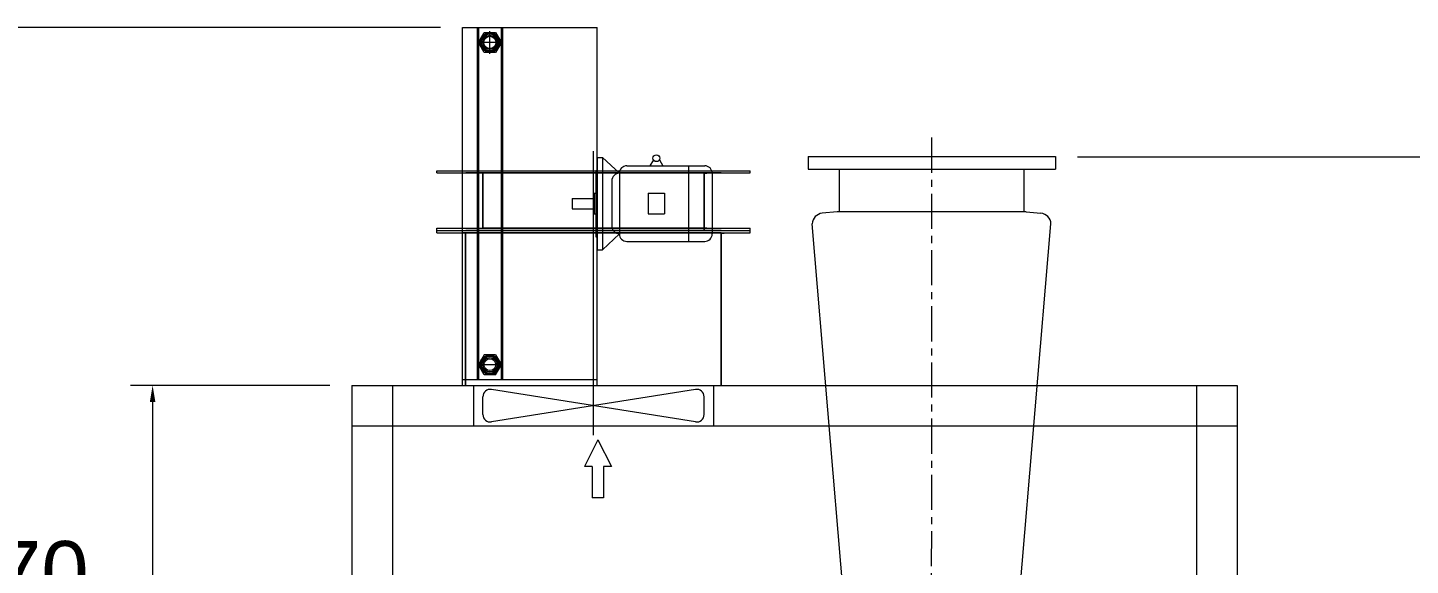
# Model space of a CAD drawing. Header units: millimetres. Extents: x -1 to 671026, y 1 to 511259.
# Drawn here: x 79176 to 174406, y 397030 to 434061 of the extents above; entities that cross this region are included whole.
import ezdxf

# ---------------------------------------------------------------- set-up
doc = ezdxf.new("R2010")
doc.units = ezdxf.units.MM
doc.header["$LTSCALE"] = 25.4
doc.linetypes.add('CENTER', pattern=[50.8, 31.75, -6.35, 6.35, -6.35])
doc.layers.get('Defpoints').update_dxf_attribs({"lineweight": 5})
doc.layers.add('CAXA1', color=5, linetype='CENTER', lineweight=5)
doc.styles.add('Roman', font='arial.ttf')
doc.styles.get("Standard").update_dxf_attribs({"font": 'arial.ttf'})
doc.dimstyles.new('ISO-25', dxfattribs={"dimscale": 30, "dimtxt": 38.1, "dimasz": 38.1, "dimexe": 50.8, "dimexo": 50.8, "dimgap": 15.875, "dimtad": 1, "dimtih": 1, "dimtoh": 1, "dimdec": 1, "dimlfac": 0.03937, "dimdsep": 46, "dimtxsty": 'Standard', "dimcen": 63.5, "dimclrd": 7, "dimclre": 7, "dimclrt": 7, "dimadec": 0, "dimazin": 0, "dimtfac": 1, "dimtdec": 1, "dimtmove": 0, "dimatfit": 3, "dimfxl": 25.4, "dimlwd": 5, "dimlwe": 5, "dimarcsym": 0})

# ---------------------------------------------------------------- blocks, each defined once
blk = doc.blocks.new('*D6')
at = {"color": 7, "linetype": 'Continuous', "lineweight": 5, "transparency": 16777216}
for p, q in [((99987, 409423), (86257, 409423)), ((87781, 408280), (87781, 374782)), ((87781, 341986), (87781, 369550)), ((97540, 340843), (86257, 340843))]:
    blk.add_line(p, q, dxfattribs=at)
at = {"color": 7, "transparency": 16777216}
for points in [[(87591, 408280), (87972, 408280), (87781, 409423)], [(87591, 341986), (87972, 341986), (87781, 340843)]]:
    blk.add_solid(points, dxfattribs=at)
at = {"layer": 'Defpoints', "color": 0, "transparency": 16777216}
for p in [(87781, 409423), (101511, 409423), (99064, 340843)]:
    blk.add_point(p, dxfattribs=at)
at = {"color": 7, "lineweight": 5, "transparency": 16777216, "insert": (87781, 372166), "char_height": 4191, "attachment_point": 5, "style": 'Roman'}
blk.add_mtext('2700', dxfattribs=at)
blk = doc.blocks.new('*D23')
at = {"color": 7, "linetype": 'Continuous', "lineweight": 5, "transparency": 16777216}
for p, q in [((151485, 425176), (177063, 425176)), ((175539, 424033), (175539, 377712)), ((175539, 341986), (175539, 372477)), ((174463, 340843), (177063, 340843))]:
    blk.add_line(p, q, dxfattribs=at)
at = {"color": 7, "transparency": 16777216}
for points in [[(175348, 424033), (175729, 424033), (175539, 425176)], [(175348, 341986), (175729, 341986), (175539, 340843)]]:
    blk.add_solid(points, dxfattribs=at)
at = {"layer": 'Defpoints', "color": 0, "transparency": 16777216}
for p in [(149961, 425176), (175539, 425176), (172939, 340843)]:
    blk.add_point(p, dxfattribs=at)
at = {"color": 7, "lineweight": 5, "transparency": 16777216, "insert": (175539, 375094), "char_height": 4191, "attachment_point": 5, "style": 'Roman'}
blk.add_mtext('3320', dxfattribs=at)
blk = doc.blocks.new('*D4')
at = {"color": 7, "linetype": 'Continuous', "lineweight": 5, "transparency": 16777216}
for p, q in [((107607, 434061), (75340, 434061)), ((76864, 432918), (76864, 399196)), ((76864, 341986), (76864, 393961)), ((97540, 340843), (75340, 340843))]:
    blk.add_line(p, q, dxfattribs=at)
at = {"color": 7, "transparency": 16777216}
for points in [[(76674, 432918), (77055, 432918), (76864, 434061)], [(76674, 341986), (77055, 341986), (76864, 340843)]]:
    blk.add_solid(points, dxfattribs=at)
at = {"layer": 'Defpoints', "color": 0, "transparency": 16777216}
for p in [(76864, 434061), (109131, 434061), (99064, 340843)]:
    blk.add_point(p, dxfattribs=at)
at = {"color": 7, "lineweight": 5, "transparency": 16777216, "insert": (76864, 396579), "char_height": 4191, "attachment_point": 5, "style": 'Roman'}
blk.add_mtext('3670', dxfattribs=at)

msp = doc.modelspace()

# ---------------------------------------------------------------- linework, layer by layer
at = {"color": 7, "lineweight": 5}
for p, q in [((109130.94, 434061.4), (118401.94, 434061.4)), ((109130.94, 409423.4), (109130.94, 434061.4)), ((110134.22, 434061.4), (110134.22, 409829.8)), ((110218.65, 433045.4), (110614.59, 433731.2)), ((110235.82, 434061.4), (110235.82, 409829.8)), ((110614.59, 433731.2), (111406.49, 433731.2)), ((111010.54, 432264.1), (111010.54, 433828.3)), ((111406.49, 433731.2), (111802.43, 433045.4)), ((111785.26, 434061.4), (111785.26, 409829.8)), ((111886.86, 434061.4), (111886.86, 409829.8)), ((118401.94, 409423.4), (118401.94, 434061.4)), ((111884.35, 433045.4), (110158.23, 433045.4)), ((110614.59, 432359.6), (110218.65, 433045.4)), ((111406.49, 432359.6), (110614.59, 432359.6)), ((111802.43, 433045.4), (111406.49, 432359.6)), ((118147.76, 405984.69), (118147.76, 425563.74)), ((118401.94, 425120.6), (118757.54, 425120.6)), ((118401.94, 425120.6), (118401.94, 418770.6)), ((118757.54, 425120.6), (119928.1, 424028.4)), ((118757.54, 425120.6), (118757.54, 418770.6)), ((122271.33, 424951.26), (122032.13, 424549.1)), ((122681.94, 424951.26), (122921.13, 424549.1)), ((132942.93, 425176.17), (149960.93, 425176.17)), ((132942.93, 425176.17), (132942.93, 424312.57)), ((149960.93, 425176.17), (149960.93, 424312.57)), ((107352.76, 424206.2), (128942.76, 424206.2)), ((107352.76, 424053.8), (107352.76, 424206.2)), ((107352.76, 424053.8), (128942.76, 424053.8)), ((126948.86, 424053.8), (109346.66, 424053.8)), ((110502.36, 424028.4), (110502.36, 420269.2)), ((125767.76, 424053.8), (110527.76, 424053.8)), ((110527.76, 424053.8), (110527.76, 420243.8)), ((118300.34, 424231.6), (118401.94, 424231.6)), ((118300.34, 424231.6), (118300.34, 419659.6)), ((119928.1, 424028.4), (119928.1, 419862.8)), ((120448.8, 424549.1), (125806.04, 424549.1)), ((124701.14, 424549.1), (124701.14, 419342.1)), ((125742.36, 424053.8), (125742.36, 420243.8)), ((125742.36, 424053.8), (125945.56, 424053.8)), ((125767.76, 424028.4), (125767.76, 420269.2)), ((125767.76, 424028.4), (125945.56, 424028.4)), ((125945.56, 424028.4), (125945.56, 424053.8)), ((126326.74, 424028.4), (126326.74, 419862.8)), ((128942.76, 424053.8), (128942.76, 424206.2)), ((132942.93, 424312.57), (149960.93, 424312.57)), ((135101.47, 421366.17), (135101.47, 424312.57)), ((147801.47, 421366.17), (147801.47, 424308.07)), ((119407.4, 423507.7), (119407.4, 420383.5)), ((116674.74, 422301.2), (118198.74, 422301.2)), ((116674.74, 422301.2), (116674.74, 421590)), ((118198.74, 422656.8), (118300.34, 422656.8)), ((118198.74, 422656.8), (118198.74, 421234.4)), ((121907.67, 422656.8), (123045.59, 422656.8)), ((121907.67, 422656.8), (121907.67, 421234.4)), ((123045.59, 422656.8), (123045.59, 421234.4)), ((116674.74, 421590), (118198.74, 421590)), ((118198.74, 421234.4), (118300.34, 421234.4)), ((121907.67, 421234.4), (123045.59, 421234.4)), ((125742.36, 421386.8), (125742.36, 420091.4)), ((125767.76, 421386.8), (125767.76, 420116.8)), ((134930.47, 421366.17), (133905.74, 421276.52)), ((147935.27, 421366.17), (134930.47, 421366.17)), ((147935.27, 421366.17), (148959.99, 421276.52)), ((107352.76, 420243.8), (128942.76, 420243.8)), ((107352.76, 420091.4), (107352.76, 420243.8)), ((107352.76, 420091.4), (128942.76, 420091.4)), ((107352.76, 420091.4), (128942.76, 420091.4)), ((107352.76, 419939), (107352.76, 420091.4)), ((126948.86, 420091.4), (109346.66, 420091.4)), ((125742.36, 420243.8), (110553.16, 420243.8)), ((125742.36, 420091.4), (110553.16, 420091.4)), ((125742.36, 420243.8), (125945.56, 420243.8)), ((125742.36, 420091.4), (125945.56, 420091.4)), ((125767.76, 420269.2), (125945.56, 420269.2)), ((125767.76, 420116.8), (125945.56, 420116.8)), ((125945.56, 420269.2), (125945.56, 420243.8)), ((125945.56, 420116.8), (125945.56, 420091.4)), ((128942.76, 420091.4), (128942.76, 420243.8)), ((128942.76, 419939), (128942.76, 420091.4)), ((135748.98, 390428.97), (133211.67, 420553.37)), ((147112.71, 390428.97), (149655.4, 420553.37)), ((107352.76, 419939), (128942.76, 419939)), ((109346.66, 419939), (109143.46, 419939)), ((109143.46, 419913.6), (109143.46, 419939)), ((109346.66, 419939), (109143.46, 419939)), ((109143.46, 419913.6), (109143.46, 419939)), ((109321.26, 419913.6), (109143.46, 419913.6)), ((109321.26, 419913.6), (109143.46, 419913.6)), ((109321.26, 409423.4), (109321.26, 419913.6)), ((126948.86, 419939), (109346.66, 419939)), ((109346.66, 409423.4), (109346.66, 419939)), ((118300.34, 419659.6), (118401.94, 419659.6)), ((118757.54, 418770.6), (119928.1, 419862.8)), ((120448.8, 419342.1), (125806.04, 419342.1)), ((126948.86, 419939), (127152.06, 419939)), ((126948.86, 419939), (127152.06, 419939)), ((126948.86, 409423.4), (126948.86, 419939)), ((126974.26, 419913.6), (127152.06, 419913.6)), ((126974.26, 419913.6), (127152.06, 419913.6)), ((126974.26, 409423.4), (126974.26, 419913.6)), ((127152.06, 419913.6), (127152.06, 419939)), ((127152.06, 419913.6), (127152.06, 419939)), ((118401.94, 418770.6), (118757.54, 418770.6)), ((110614.59, 411531.78), (110218.65, 410845.98)), ((111406.49, 411531.78), (110614.59, 411531.78)), ((111406.49, 411531.78), (111802.43, 410845.98)), ((111886.86, 410845.98), (110134.22, 410845.98)), ((110614.59, 410160.18), (110218.65, 410845.98)), ((111406.49, 410160.18), (111802.43, 410845.98)), ((109130.94, 409829.8), (118401.94, 409829.8)), ((111406.49, 410160.18), (110614.59, 410160.18)), ((101510.76, 409423.4), (101510.76, 340843.4)), ((101510.76, 409423.4), (162470.76, 409423.4)), ((104304.76, 409423.4), (104304.76, 340843.4)), ((109130.94, 409423.4), (118401.94, 409423.4)), ((109892.76, 409423.4), (109892.76, 406629.4)), ((110527.76, 407409.17), (110527.76, 408643.63)), ((125179.93, 406907.48), (111115.59, 409145.31)), ((125179.93, 409145.31), (111115.59, 406907.48)), ((125767.76, 407409.17), (125767.76, 408643.63)), ((126402.76, 409423.4), (126402.76, 406629.4)), ((159676.76, 409423.4), (159676.76, 340843.4)), ((162470.76, 409423.4), (162470.76, 340843.4)), ((101510.76, 406629.4), (162470.76, 406629.4)), ((118446.83, 405679.39), (117516.8, 403835.34)), ((118446.83, 405679.39), (119376.86, 403835.34)), ((118054.99, 403835.34), (117516.8, 403835.34)), ((118054.99, 403835.34), (118054.99, 401671.22)), ((119376.86, 403835.34), (118838.68, 403835.34)), ((118838.68, 403835.34), (118838.68, 401671.22)), ((118838.68, 401671.22), (118054.99, 401671.22))]:
    msp.add_line(p, q, dxfattribs=at)
for centre, radius in [((111010.54, 433045.4), 673.1), ((111010.54, 433045.4), 609.6), ((111010.54, 433045.4), 581.66), ((111010.54, 433046.2), 495.3), ((111010.54, 433045.4), 419.1), ((122476.63, 425069.8), 237.07), ((111010.54, 410845.98), 673.1), ((111010.54, 410845.98), 609.6), ((111010.54, 410845.98), 581.66), ((111010.54, 410846.78), 495.3), ((111010.54, 410845.98), 406.4)]:
    msp.add_circle(centre, radius, dxfattribs=at)
for centre, radius, start, end in [((119928.1, 423507.7), 520.7, 90, 180), ((120448.8, 424028.4), 520.7, 90, 180), ((125806.04, 424028.4), 520.7, 0, 90), ((133972.15, 420517.42), 762, 95, 177.2956874), ((148893.58, 420517.42), 762, 2.7043126, 85), ((119928.1, 420383.5), 520.7, 180, 270), ((120448.8, 419862.8), 520.7, 180, 270), ((125806.04, 419862.8), 520.7, 270, 0), ((111035.76, 408643.63), 508, 80.9592229, 180), ((125259.76, 408643.63), 508, 0, 99.0407771), ((111035.76, 407409.17), 508, 180, 279.0407771), ((125259.76, 407409.17), 508, 260.9592229, 0)]:
    msp.add_arc(centre, radius, start, end, dxfattribs=at)
at = {"layer": 'CAXA1', "linetype": 'CENTER', "lineweight": 5, "ltscale": 3}
msp.add_line((141430.85, 385358.2), (141452.8, 426826.48), dxfattribs=at)

# ---------------------------------------------------------------- dimensions: what is measured, and where the dimension line sits
at = {"color": 7, "lineweight": 5}
for base, p1, p2, override, picture, middle in [((76864.25, 434061.4), (99063.57, 340843.4), (109130.94, 434061.4), {"dimscale": 30, "dimtxt": 139.7, "dimpost": '\\X', "dimtxsty": 'Roman', "dimtmove": 1}, '*D4', (76864.25, 396578.69)), ((175538.69, 425176.17), (172939.06, 340843.4), (149960.93, 425176.17), {"dimscale": 30, "dimtxt": 139.7, "dimdec": 0, "dimpost": '\\X', "dimtxsty": 'Roman', "dimtmove": 1}, '*D23', (175538.69, 375094.21)), ((87781.07, 409423.4), (99063.57, 340843.4), (101510.76, 409423.4), {"dimscale": 30, "dimtxt": 139.7, "dimpost": '\\X', "dimtxsty": 'Roman', "dimtmove": 1}, '*D6', (87781.07, 372166.32))]:
    dim = msp.add_linear_dim(base=base, p1=p1, p2=p2, angle=90, dimstyle='ISO-25', override=override, dxfattribs=at)
    dim.commit()
    dim.dimension.update_dxf_attribs({"geometry": picture, "text_midpoint": middle, "dimtype": 160})

doc.saveas('drawing.dxf')
